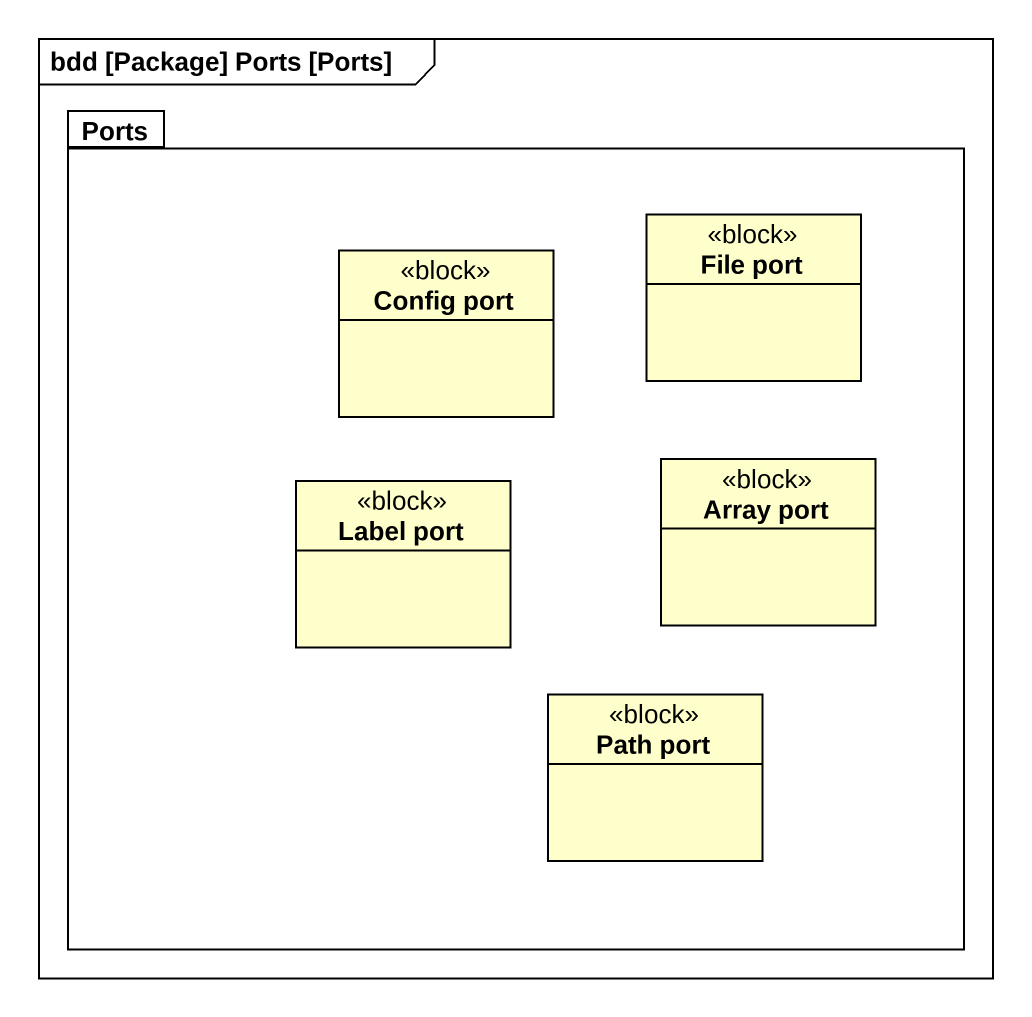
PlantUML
@startuml
mainframe bdd [Package] Ports [Ports]
hide circle
hide empty members
package Ports {
  class "File port" as File_port <<block>>
  class "Config port" as Config_port <<block>>
  class "Array port" as Array_port <<block>>
  class "Label port" as Label_port <<block>>
  class "Path port" as Path_port <<block>>
}
@enduml
